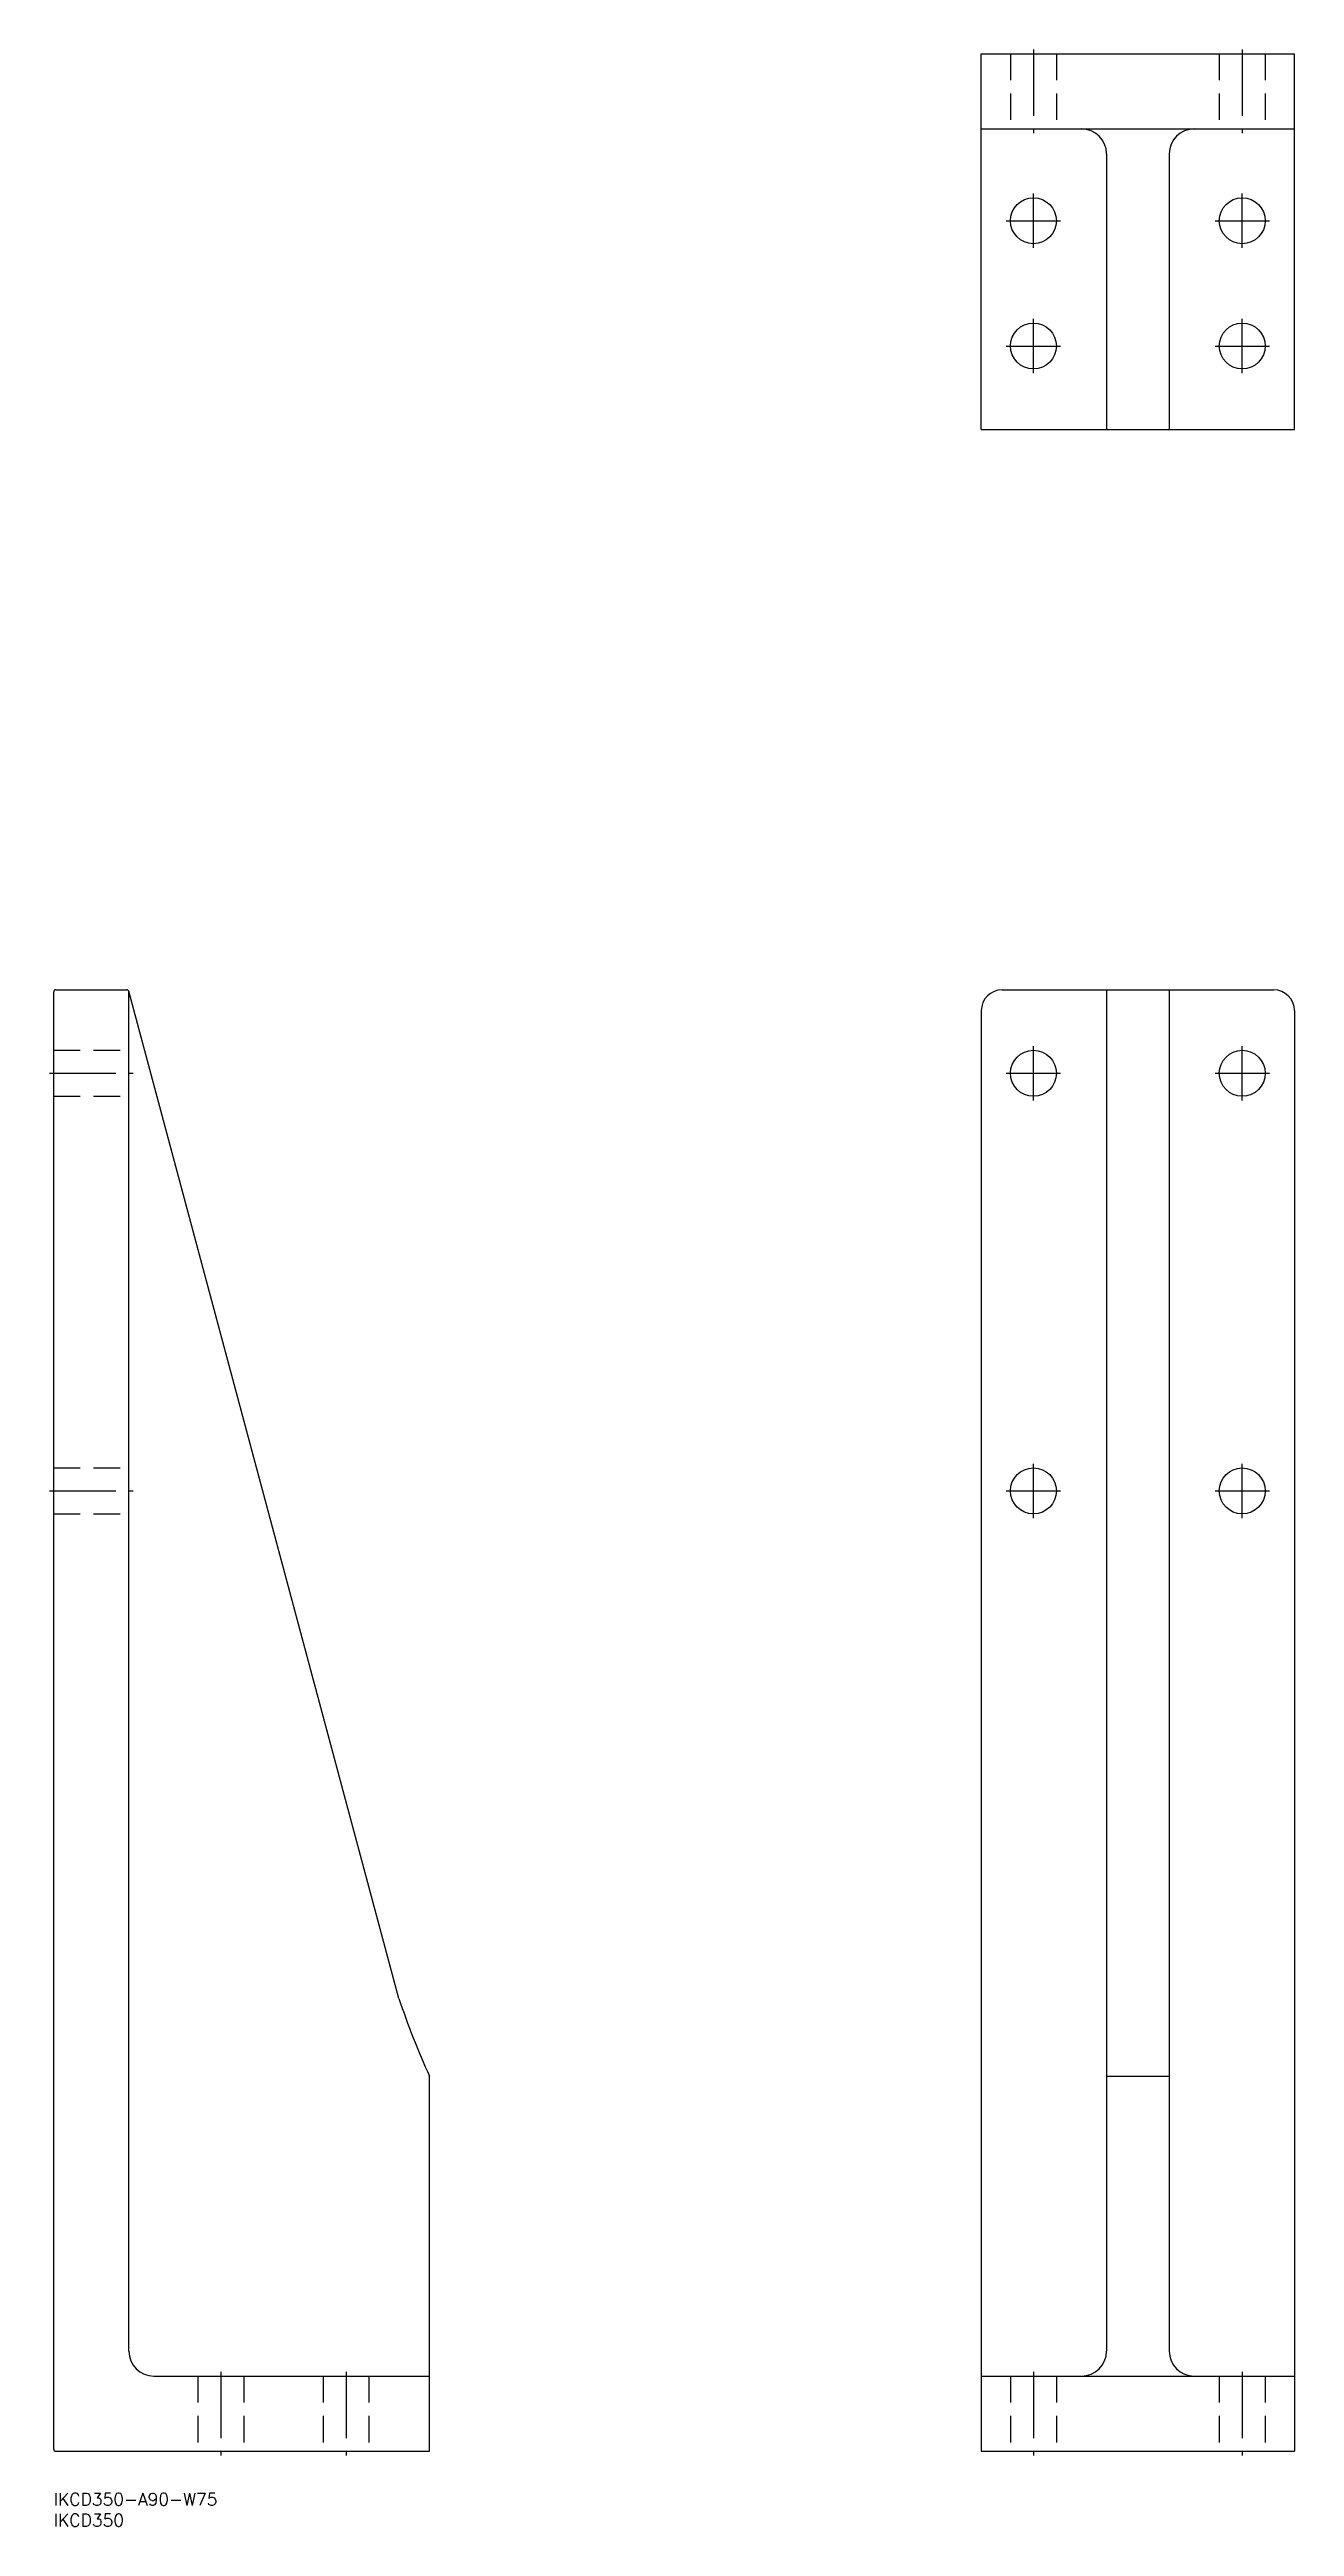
# Model space of a CAD drawing. Extents: x -1 to 297, y -8 to 585.
import ezdxf

# ---------------------------------------------------------------- set-up
doc = ezdxf.new("R2010")
doc.units = 0
doc.header["$LTSCALE"] = 0.5
doc.linetypes.add('CENTER', pattern=[50.8, 31.75, -6.35, 6.35, -6.35])
doc.linetypes.add('DASHED', pattern=[19.05, 12.7, -6.35])
doc.layers.get('0').update_dxf_attribs({"linetype": 'CONTINUOUS'})
for name, color, linetype in [('MSM_CENTER', 1, 'CENTER'), ('MSM_CONTINUOUS', 7, 'CONTINUOUS'), ('MSM_DASHED', 4, 'DASHED'), ('MSM_PART_NUMBER', 7, 'CONTINUOUS')]:
    doc.layers.add(name, color=color, linetype=linetype)
doc.styles.get("Standard").update_dxf_attribs({"font": 'txt.shx', "height": 6, "bigfont": 'bigfont.shx'})

# ---------------------------------------------------------------- blocks, each defined once
blk = doc.blocks.new('*U29')
at = {"layer": 'MSM_PART_NUMBER'}
blk.add_text('IKCD350-A90-W75', height=3, dxfattribs=at).set_placement((0, -3))
blk = doc.blocks.new('*U30')
at = {"layer": 'MSM_PART_NUMBER'}
blk.add_text('IKCD350', height=3, dxfattribs=at).set_placement((0, -8))

msp = doc.modelspace()

# ---------------------------------------------------------------- linework, layer by layer
at = {"color": 7, "linetype": 'CONTINUOUS'}
msp.add_arc((253.62, 174.83), 180, 198.24993, 204.63587, dxfattribs=at)
at = {"layer": 'MSM_CENTER'}
for p, q in [((234.62, 585.17), (234.62, 565.17)), ((284.62, 585.17), (284.62, 565.17)), ((234.62, 537.67), (234.62, 550.67)), ((284.62, 537.67), (284.62, 550.67)), ((228.12, 544.17), (241.12, 544.17)), ((278.12, 544.17), (291.12, 544.17)), ((234.62, 507.67), (234.62, 520.67)), ((284.62, 507.67), (284.62, 520.67)), ((228.12, 514.17), (241.12, 514.17)), ((278.12, 514.17), (291.12, 514.17)), ((234.62, 333.5), (234.62, 346.5)), ((284.62, 333.5), (284.62, 346.5)), ((-1, 340), (19, 340)), ((228.12, 340), (241.12, 340)), ((278.12, 340), (291.12, 340)), ((234.62, 233.5), (234.62, 246.5)), ((284.62, 233.5), (284.62, 246.5)), ((-1, 240), (19, 240)), ((228.12, 240), (241.12, 240)), ((278.12, 240), (291.12, 240)), ((40, 29), (40, 9)), ((70, 29), (70, 9)), ((234.62, 29), (234.62, 9)), ((284.62, 29), (284.62, 9))]:
    msp.add_line(p, q, dxfattribs=at)
at = {"layer": 'MSM_CONTINUOUS'}
for p, q in [((222.12, 584.17), (297.12, 584.17)), ((222.12, 494.17), (222.12, 584.17)), ((297.12, 494.17), (297.12, 584.17)), ((222.12, 566.17), (297.12, 566.17)), ((252.12, 560.17), (252.12, 494.17)), ((267.12, 560.17), (267.12, 494.17)), ((222.12, 494.17), (297.12, 494.17)), ((0, 10.5), (0, 359.5)), ((0.5, 360), (17.5, 360)), ((82.67, 118.46), (17.98, 359.63)), ((18, 34), (18, 359.5)), ((227.12, 360), (292.12, 360)), ((252.12, 360), (252.12, 34)), ((267.12, 360), (267.12, 34)), ((222.12, 355), (222.12, 10)), ((297.12, 355), (297.12, 10)), ((90, 10), (90, 99.8)), ((252.12, 99.8), (267.12, 99.8)), ((24, 28), (90, 28)), ((222.12, 28), (297.12, 28)), ((0.5, 10), (90, 10)), ((222.12, 10), (297.12, 10))]:
    msp.add_line(p, q, dxfattribs=at)
for centre in [(234.62, 544.17), (284.62, 544.17), (234.62, 514.17), (284.62, 514.17), (234.62, 340), (284.62, 340), (234.62, 240), (284.62, 240)]:
    msp.add_circle(centre, 5.5, dxfattribs=at)
for centre, radius, start, end in [((246.12, 560.17), 6, 0, 90), ((273.12, 560.17), 6, 90, 180), ((0.5, 359.5), 0.5, 90, 180), ((17.5, 359.5), 0.5, 0, 90), ((227.12, 355), 5, 90, 180), ((292.12, 355), 5, 0, 90), ((24, 34), 6, 180, 270), ((246.12, 34), 6, 270, 0), ((273.12, 34), 6, 180, 270), ((0.5, 10.5), 0.5, 180, 270)]:
    msp.add_arc(centre, radius, start, end, dxfattribs=at)
at = {"layer": 'MSM_DASHED'}
for p, q in [((229.12, 584.17), (229.12, 566.17)), ((240.12, 584.17), (240.12, 566.17)), ((279.12, 584.17), (279.12, 566.17)), ((290.12, 584.17), (290.12, 566.17)), ((0, 345.5), (18, 345.5)), ((0, 334.5), (18, 334.5)), ((0, 245.5), (18, 245.5)), ((0, 234.5), (18, 234.5)), ((34.5, 28), (34.5, 10)), ((45.5, 28), (45.5, 10)), ((64.5, 28), (64.5, 10)), ((75.5, 28), (75.5, 10)), ((229.12, 28), (229.12, 10)), ((240.12, 28), (240.12, 10)), ((279.12, 28), (279.12, 10)), ((290.12, 28), (290.12, 10))]:
    msp.add_line(p, q, dxfattribs=at)

# ---------------------------------------------------------------- block references
at = {"layer": 'MSM_CONTINUOUS'}
for name in ['*U29', '*U30']:
    msp.add_blockref(name, (0, 0), dxfattribs=at)

doc.saveas('drawing.dxf')
